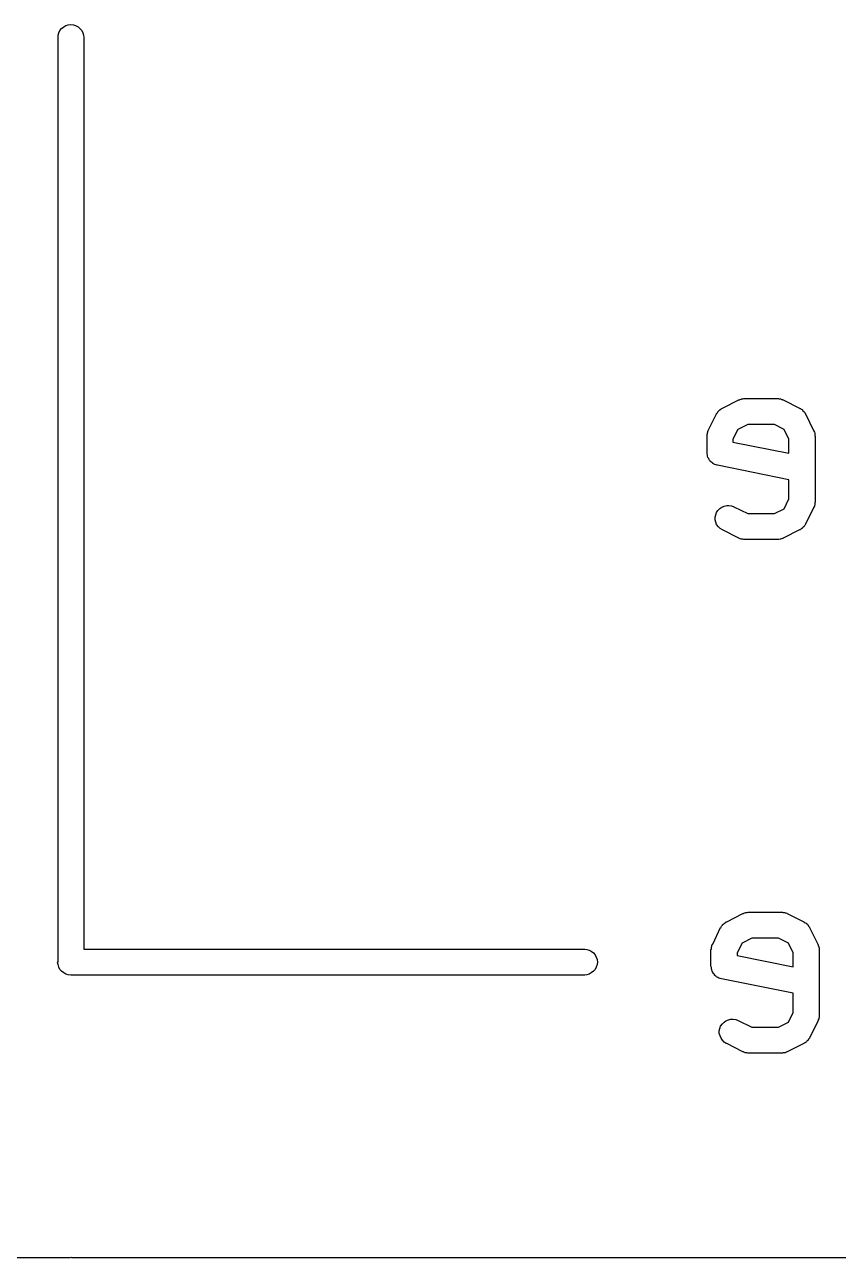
# Model space of a CAD drawing. Extents: x 1.1 to 12.4, y -6.3 to -2.3.
# Drawn here: x 11.2395 to 11.4252, y -3.1846 to -2.9033 of the extents above; entities that cross this region are included whole.
import ezdxf

# ---------------------------------------------------------------- set-up
doc = ezdxf.new("R2010")
doc.units = 0
doc.header["$MEASUREMENT"] = 0
doc.layers.add('BLACK', color=7, linetype='CONTINUOUS')

msp = doc.modelspace()

# ---------------------------------------------------------------- linework, layer by layer
at = {"layer": 'BLACK', "linetype": 'CONTINUOUS'}
for p, q in [((11.2471, -2.90567), (11.2473, -2.90512)), ((11.2473, -2.90512), (11.2475, -2.9046)), ((11.2475, -2.9046), (11.2479, -2.90415)), ((11.2479, -2.90415), (11.2484, -2.90379)), ((11.2484, -2.90379), (11.2489, -2.90351)), ((11.2489, -2.90351), (11.2494, -2.90334)), ((11.2494, -2.90334), (11.25, -2.90329)), ((11.25, -2.90329), (11.2506, -2.90334)), ((11.2506, -2.90334), (11.2511, -2.90351)), ((11.2511, -2.90351), (11.2517, -2.90379)), ((11.2517, -2.90379), (11.2521, -2.90415)), ((11.2521, -2.90415), (11.2525, -2.9046)), ((11.2525, -2.9046), (11.2528, -2.90512)), ((11.2528, -2.90512), (11.2529, -2.90567)), ((11.2471, -2.90611), (11.2471, -2.90567)), ((11.2471, -3.11705), (11.2471, -2.90611)), ((11.2529, -2.90567), (11.253, -2.90611)), ((11.253, -2.90611), (11.253, -3.11424)), ((11.3987, -2.9908), (11.4025, -2.98892)), ((11.4025, -2.9889), (11.4026, -2.98887)), ((11.4025, -2.98892), (11.4025, -2.9889)), ((11.4026, -2.98887), (11.4027, -2.98883)), ((11.4027, -2.98883), (11.4028, -2.98878)), ((11.4028, -2.98878), (11.403, -2.98871)), ((11.403, -2.98871), (11.4031, -2.98869)), ((11.4031, -2.98869), (11.4032, -2.98867)), ((11.4032, -2.98867), (11.4034, -2.98865)), ((11.4034, -2.98865), (11.4036, -2.98862)), ((11.4036, -2.98862), (11.4037, -2.98862)), ((11.4037, -2.98862), (11.4038, -2.98861)), ((11.4038, -2.98861), (11.4113, -2.98861)), ((11.4113, -2.98861), (11.4114, -2.98862)), ((11.4113, -2.98861), (11.4113, -2.98861)), ((11.4114, -2.98862), (11.4115, -2.98862)), ((11.4115, -2.98862), (11.4117, -2.98865)), ((11.4117, -2.98865), (11.4119, -2.98868)), ((11.4119, -2.98868), (11.412, -2.9887)), ((11.412, -2.9887), (11.4121, -2.98872)), ((11.4121, -2.98872), (11.4122, -2.98879)), ((11.4122, -2.98879), (11.4124, -2.98885)), ((11.4124, -2.98885), (11.4125, -2.98889)), ((11.4125, -2.98889), (11.4126, -2.98892)), ((11.4126, -2.98892), (11.4163, -2.9908)), ((11.3955, -2.99587), (11.3974, -2.99212)), ((11.3974, -2.99203), (11.3975, -2.99197)), ((11.3974, -2.99208), (11.3974, -2.99203)), ((11.3974, -2.99212), (11.3974, -2.99208)), ((11.3975, -2.99197), (11.3976, -2.99179)), ((11.3976, -2.99179), (11.3977, -2.9916)), ((11.3977, -2.9916), (11.3978, -2.99155)), ((11.3978, -2.9915), (11.398, -2.99135)), ((11.3978, -2.99155), (11.3978, -2.9915)), ((11.398, -2.99135), (11.3981, -2.99118)), ((11.3981, -2.99118), (11.3982, -2.99115)), ((11.3982, -2.9911), (11.3984, -2.99098)), ((11.3982, -2.99115), (11.3982, -2.9911)), ((11.3984, -2.99098), (11.3986, -2.99086)), ((11.3986, -2.99086), (11.3987, -2.99083)), ((11.3987, -2.99083), (11.3987, -2.9908)), ((11.4163, -2.9908), (11.4164, -2.99082)), ((11.4164, -2.99082), (11.4164, -2.99085)), ((11.4164, -2.99085), (11.4165, -2.99088)), ((11.4165, -2.99088), (11.4167, -2.99101)), ((11.4167, -2.99101), (11.4169, -2.99113)), ((11.4169, -2.99113), (11.4169, -2.99117)), ((11.4169, -2.99117), (11.417, -2.99121)), ((11.417, -2.99121), (11.4171, -2.99137)), ((11.4171, -2.99137), (11.4173, -2.99153)), ((11.4173, -2.99153), (11.4173, -2.99158)), ((11.4173, -2.99158), (11.4174, -2.99163)), ((11.4174, -2.99163), (11.4175, -2.99182)), ((11.4175, -2.99182), (11.4176, -2.99201)), ((11.4176, -2.99201), (11.4176, -2.99206)), ((11.4176, -2.99206), (11.4177, -2.99212)), ((11.4177, -2.99212), (11.4195, -2.99587)), ((11.4045, -2.99452), (11.4022, -2.99564)), ((11.4106, -2.99452), (11.4045, -2.99452)), ((11.4128, -2.99564), (11.4106, -2.99452)), ((11.3952, -2.99677), (11.3953, -2.99657)), ((11.3952, -2.99697), (11.3952, -2.99677)), ((11.3952, -2.99706), (11.3952, -2.99697)), ((11.3952, -2.99715), (11.3952, -2.99706)), ((11.3952, -2.99719), (11.3952, -2.99715)), ((11.3952, -3.00094), (11.3952, -2.99719)), ((11.3953, -2.99641), (11.3954, -2.99622)), ((11.3953, -2.99649), (11.3953, -2.99641)), ((11.3953, -2.99657), (11.3953, -2.99649)), ((11.3954, -2.99602), (11.3955, -2.99595)), ((11.3954, -2.99622), (11.3954, -2.99602)), ((11.3955, -2.99595), (11.3955, -2.99587)), ((11.4022, -2.99564), (11.4011, -2.99788)), ((11.4011, -2.99788), (11.4011, -2.99852)), ((11.4139, -2.99788), (11.4128, -2.99564)), ((11.4139, -3.00109), (11.4139, -2.99788)), ((11.4195, -2.99587), (11.4196, -2.9959)), ((11.4196, -2.9959), (11.4196, -2.99599)), ((11.4196, -2.99599), (11.4196, -2.99606)), ((11.4196, -2.99606), (11.4197, -2.99626)), ((11.4197, -2.99626), (11.4198, -2.99645)), ((11.4198, -2.99645), (11.4198, -2.99653)), ((11.4198, -2.99653), (11.4198, -2.99661)), ((11.4198, -2.99661), (11.4198, -2.99682)), ((11.4198, -2.99682), (11.4198, -2.99701)), ((11.4198, -2.99701), (11.4198, -2.9971)), ((11.4198, -2.9971), (11.4199, -2.99719)), ((11.4199, -2.99719), (11.4199, -3.01219)), ((11.3952, -3.00121), (11.3952, -3.00094)), ((11.4011, -2.99852), (11.4139, -3.00109)), ((11.3953, -3.00149), (11.3952, -3.00121)), ((11.3953, -3.0015), (11.3953, -3.00149)), ((11.3953, -3.00151), (11.3953, -3.0015)), ((11.3953, -3.00178), (11.3953, -3.00151)), ((11.3954, -3.00204), (11.3953, -3.00178)), ((11.3954, -3.00205), (11.3954, -3.00204)), ((11.3954, -3.00206), (11.3954, -3.00205)), ((11.3956, -3.00231), (11.3954, -3.00206)), ((11.3957, -3.00255), (11.3956, -3.00231)), ((11.3957, -3.00256), (11.3957, -3.00255)), ((11.3957, -3.00257), (11.3957, -3.00256)), ((11.3959, -3.00278), (11.3957, -3.00257)), ((11.396, -3.003), (11.3959, -3.00278)), ((11.396, -3.00301), (11.396, -3.003)), ((11.3961, -3.00302), (11.396, -3.00301)), ((11.3963, -3.00319), (11.3961, -3.00302)), ((11.3965, -3.00337), (11.3963, -3.00319)), ((11.3965, -3.00338), (11.3965, -3.00337)), ((11.3965, -3.00339), (11.3965, -3.00338)), ((11.3967, -3.00352), (11.3965, -3.00339)), ((11.397, -3.00365), (11.3967, -3.00352)), ((11.397, -3.00366), (11.397, -3.00365)), ((11.397, -3.00365), (11.397, -3.00365)), ((11.3973, -3.00374), (11.397, -3.00366)), ((11.3975, -3.00382), (11.3973, -3.00374)), ((11.3976, -3.00383), (11.3975, -3.00382)), ((11.4139, -3.00711), (11.3976, -3.00383)), ((11.3976, -3.00383), (11.3976, -3.00383)), ((11.3976, -3.00383), (11.3976, -3.00383)), ((11.3976, -3.00383), (11.3976, -3.00383)), ((11.4139, -3.01149), (11.4139, -3.00711)), ((11.4128, -3.01373), (11.4139, -3.01149)), ((11.4199, -3.01223), (11.4198, -3.01231)), ((11.4199, -3.01219), (11.4199, -3.01223)), ((11.3972, -3.01513), (11.3974, -3.0146)), ((11.3974, -3.0146), (11.3977, -3.01411)), ((11.3977, -3.01411), (11.3981, -3.01369)), ((11.3981, -3.01369), (11.3986, -3.01336)), ((11.3986, -3.01336), (11.3991, -3.01313)), ((11.3991, -3.01313), (11.3997, -3.013)), ((11.3997, -3.013), (11.4002, -3.01299)), ((11.4002, -3.01299), (11.4008, -3.01309)), ((11.4008, -3.01309), (11.4013, -3.01329)), ((11.4013, -3.01329), (11.4045, -3.01486)), ((11.4045, -3.01486), (11.4106, -3.01486)), ((11.4106, -3.01486), (11.4128, -3.01373)), ((11.4195, -3.01351), (11.4177, -3.01726)), ((11.4196, -3.01343), (11.4195, -3.01351)), ((11.4197, -3.01316), (11.4196, -3.01335)), ((11.4196, -3.01335), (11.4196, -3.01343)), ((11.4198, -3.01288), (11.4197, -3.01297)), ((11.4197, -3.01297), (11.4197, -3.01316)), ((11.4198, -3.01231), (11.4198, -3.0124)), ((11.4198, -3.0124), (11.4198, -3.0126)), ((11.4198, -3.0126), (11.4198, -3.0128)), ((11.4198, -3.0128), (11.4198, -3.01288)), ((11.3971, -3.0157), (11.3972, -3.01513)), ((11.3971, -3.01628), (11.3971, -3.0157)), ((11.3972, -3.01684), (11.3971, -3.01628)), ((11.3974, -3.01737), (11.3972, -3.01684)), ((11.3978, -3.01784), (11.3974, -3.01737)), ((11.3982, -3.01824), (11.3978, -3.01784)), ((11.4173, -3.01787), (11.4171, -3.01803)), ((11.4175, -3.01759), (11.4173, -3.01778)), ((11.4173, -3.01778), (11.4173, -3.01782)), ((11.4173, -3.01782), (11.4173, -3.01787)), ((11.4176, -3.0174), (11.4175, -3.01759)), ((11.4177, -3.01726), (11.4176, -3.01729)), ((11.4176, -3.01729), (11.4176, -3.01735)), ((11.4176, -3.01735), (11.4176, -3.0174)), ((11.3987, -3.01856), (11.3982, -3.01824)), ((11.3987, -3.01858), (11.3987, -3.01856)), ((11.4025, -3.02045), (11.3987, -3.01858)), ((11.4025, -3.02048), (11.4025, -3.02045)), ((11.4026, -3.02052), (11.4025, -3.02048)), ((11.4028, -3.02059), (11.4026, -3.02052)), ((11.403, -3.02066), (11.4028, -3.02059)), ((11.4031, -3.02067), (11.403, -3.02066)), ((11.4032, -3.0207), (11.4031, -3.02067)), ((11.4034, -3.02072), (11.4032, -3.0207)), ((11.4036, -3.02076), (11.4034, -3.02072)), ((11.4116, -3.02073), (11.4115, -3.02076)), ((11.4119, -3.02071), (11.4116, -3.02073)), ((11.412, -3.02067), (11.4119, -3.02068)), ((11.4119, -3.02068), (11.4119, -3.02071)), ((11.4122, -3.0206), (11.412, -3.02067)), ((11.4124, -3.02054), (11.4122, -3.0206)), ((11.4125, -3.0205), (11.4124, -3.02054)), ((11.4126, -3.02047), (11.4125, -3.0205)), ((11.4163, -3.01858), (11.4126, -3.02045)), ((11.4126, -3.02045), (11.4126, -3.02047)), ((11.4164, -3.01854), (11.4163, -3.01858)), ((11.4165, -3.01852), (11.4164, -3.01854)), ((11.4166, -3.01839), (11.4165, -3.01852)), ((11.4168, -3.01827), (11.4166, -3.01839)), ((11.4169, -3.01823), (11.4168, -3.01827)), ((11.4171, -3.01803), (11.4169, -3.01819)), ((11.4169, -3.01819), (11.4169, -3.01823)), ((11.4037, -3.02076), (11.4036, -3.02075)), ((11.4036, -3.02075), (11.4036, -3.02076)), ((11.4038, -3.02076), (11.4037, -3.02076)), ((11.4113, -3.02076), (11.4038, -3.02076)), ((11.4114, -3.02075), (11.4113, -3.02076)), ((11.4115, -3.02076), (11.4114, -3.02075)), ((11.3997, -3.10799), (11.4034, -3.10611)), ((11.4034, -3.10609), (11.4035, -3.10606)), ((11.4034, -3.10611), (11.4034, -3.10609)), ((11.4035, -3.10606), (11.4036, -3.10602)), ((11.4036, -3.10602), (11.4038, -3.10597)), ((11.4038, -3.10597), (11.404, -3.1059)), ((11.404, -3.1059), (11.4041, -3.10588)), ((11.4041, -3.10588), (11.4042, -3.10586)), ((11.4042, -3.10586), (11.4044, -3.10584)), ((11.4044, -3.10584), (11.4046, -3.10581)), ((11.4046, -3.10581), (11.4047, -3.1058)), ((11.4046, -3.10581), (11.4046, -3.10581)), ((11.4047, -3.1058), (11.4122, -3.1058)), ((11.4122, -3.1058), (11.4123, -3.1058)), ((11.4123, -3.1058), (11.4124, -3.10581)), ((11.4124, -3.10581), (11.4124, -3.10581)), ((11.4124, -3.10581), (11.4126, -3.10584)), ((11.4126, -3.10584), (11.4128, -3.10587)), ((11.4128, -3.10587), (11.4129, -3.10589)), ((11.4129, -3.10589), (11.413, -3.10591)), ((11.413, -3.10591), (11.4132, -3.10598)), ((11.4132, -3.10598), (11.4134, -3.10604)), ((11.4134, -3.10604), (11.4135, -3.10608)), ((11.4135, -3.10608), (11.4135, -3.10611)), ((11.4135, -3.10611), (11.4173, -3.10799)), ((11.3965, -3.11306), (11.3983, -3.10931)), ((11.3983, -3.10931), (11.3984, -3.10927)), ((11.3984, -3.10916), (11.3985, -3.10898)), ((11.3984, -3.10922), (11.3984, -3.10916)), ((11.3984, -3.10927), (11.3984, -3.10922)), ((11.3985, -3.10898), (11.3987, -3.10879)), ((11.3987, -3.10869), (11.3989, -3.10854)), ((11.3987, -3.10874), (11.3987, -3.10869)), ((11.3987, -3.10879), (11.3987, -3.10874)), ((11.3989, -3.10854), (11.3991, -3.10837)), ((11.3991, -3.10834), (11.3992, -3.10829)), ((11.3991, -3.10837), (11.3991, -3.10834)), ((11.3992, -3.10829), (11.3994, -3.10817)), ((11.3994, -3.10817), (11.3995, -3.10805)), ((11.3995, -3.10805), (11.3996, -3.10802)), ((11.3996, -3.10802), (11.3997, -3.10799)), ((11.4173, -3.10799), (11.4173, -3.10801)), ((11.4173, -3.10801), (11.4174, -3.10804)), ((11.4174, -3.10804), (11.4174, -3.10807)), ((11.4174, -3.10807), (11.4176, -3.1082)), ((11.4176, -3.1082), (11.4178, -3.10832)), ((11.4178, -3.10832), (11.4179, -3.10836)), ((11.4179, -3.10836), (11.4179, -3.1084)), ((11.4179, -3.1084), (11.4181, -3.10856)), ((11.4181, -3.10856), (11.4182, -3.10872)), ((11.4182, -3.10872), (11.4183, -3.10877)), ((11.4183, -3.10877), (11.4183, -3.10882)), ((11.4183, -3.10882), (11.4184, -3.10901)), ((11.4184, -3.10901), (11.4186, -3.1092)), ((11.4186, -3.1092), (11.4186, -3.10925)), ((11.4186, -3.10925), (11.4186, -3.10931)), ((11.4186, -3.10931), (11.4205, -3.11306)), ((11.3963, -3.11341), (11.3964, -3.11321)), ((11.3963, -3.1136), (11.3963, -3.11341)), ((11.3964, -3.11314), (11.3965, -3.11306)), ((11.3964, -3.11321), (11.3964, -3.11314)), ((11.4032, -3.11283), (11.4021, -3.11508)), ((11.4054, -3.11171), (11.4032, -3.11283)), ((11.4115, -3.11171), (11.4054, -3.11171)), ((11.4138, -3.11283), (11.4115, -3.11171)), ((11.4149, -3.11508), (11.4138, -3.11283)), ((11.4205, -3.11306), (11.4205, -3.11309)), ((11.4205, -3.11309), (11.4205, -3.11318)), ((11.4205, -3.11318), (11.4206, -3.11325)), ((11.4206, -3.11325), (11.4206, -3.11345)), ((11.4206, -3.11345), (11.4207, -3.11364)), ((11.253, -3.11424), (11.3673, -3.11424)), ((11.3673, -3.11424), (11.3678, -3.11428)), ((11.3678, -3.11428), (11.3683, -3.11445)), ((11.3683, -3.11445), (11.3688, -3.11472)), ((11.3688, -3.11472), (11.3693, -3.11509)), ((11.3693, -3.11509), (11.3697, -3.11554)), ((11.3697, -3.11554), (11.3699, -3.11605)), ((11.3699, -3.11605), (11.3701, -3.11661)), ((11.3961, -3.11434), (11.3962, -3.11425)), ((11.3961, -3.11438), (11.3961, -3.11434)), ((11.3961, -3.11813), (11.3961, -3.11438)), ((11.3962, -3.11368), (11.3963, -3.1136)), ((11.3962, -3.11376), (11.3962, -3.11368)), ((11.3962, -3.11396), (11.3962, -3.11376)), ((11.3962, -3.11416), (11.3962, -3.11396)), ((11.3962, -3.11425), (11.3962, -3.11416)), ((11.4021, -3.11508), (11.4021, -3.11571)), ((11.4021, -3.11571), (11.4149, -3.11828)), ((11.4149, -3.11828), (11.4149, -3.11508)), ((11.4207, -3.11364), (11.4207, -3.11372)), ((11.4207, -3.11372), (11.4207, -3.1138)), ((11.4207, -3.1138), (11.4208, -3.11401)), ((11.4208, -3.11401), (11.4208, -3.1142)), ((11.4208, -3.1142), (11.4208, -3.11429)), ((11.4208, -3.11429), (11.4208, -3.11438)), ((11.4208, -3.11438), (11.4208, -3.12938)), ((11.247, -3.11719), (11.2471, -3.11705)), ((11.2471, -3.11777), (11.247, -3.11719)), ((11.2473, -3.11833), (11.2471, -3.11777)), ((11.2475, -3.11884), (11.2473, -3.11833)), ((11.2479, -3.11924), (11.2475, -3.11884)), ((11.3697, -3.11884), (11.3693, -3.11929)), ((11.3699, -3.11833), (11.3697, -3.11884)), ((11.3701, -3.11777), (11.3699, -3.11833)), ((11.3701, -3.11661), (11.3702, -3.11719)), ((11.3702, -3.11719), (11.3701, -3.11777)), ((11.3962, -3.1184), (11.3961, -3.11813)), ((11.3962, -3.11868), (11.3962, -3.1184)), ((11.3962, -3.11869), (11.3962, -3.11868)), ((11.3962, -3.1187), (11.3962, -3.11869)), ((11.3963, -3.11897), (11.3962, -3.1187)), ((11.3964, -3.11923), (11.3963, -3.11897)), ((11.2479, -3.11929), (11.2479, -3.11924)), ((11.2484, -3.11966), (11.2479, -3.11929)), ((11.2489, -3.11993), (11.2484, -3.11966)), ((11.2494, -3.1201), (11.2489, -3.11993)), ((11.25, -3.12016), (11.2494, -3.1201)), ((11.2502, -3.12014), (11.25, -3.12016)), ((11.3673, -3.12014), (11.2502, -3.12014)), ((11.3678, -3.1201), (11.3673, -3.12014)), ((11.3683, -3.11993), (11.3678, -3.1201)), ((11.3688, -3.11966), (11.3683, -3.11993)), ((11.3693, -3.11929), (11.3688, -3.11966)), ((11.3964, -3.11924), (11.3964, -3.11923)), ((11.3964, -3.11925), (11.3964, -3.11924)), ((11.3965, -3.1195), (11.3964, -3.11925)), ((11.3966, -3.11974), (11.3965, -3.1195)), ((11.3966, -3.11975), (11.3966, -3.11974)), ((11.3966, -3.11976), (11.3966, -3.11975)), ((11.3968, -3.11997), (11.3966, -3.11976)), ((11.397, -3.12019), (11.3968, -3.11997)), ((11.397, -3.1202), (11.397, -3.12019)), ((11.397, -3.12021), (11.397, -3.1202)), ((11.3972, -3.12038), (11.397, -3.12021)), ((11.3974, -3.12056), (11.3972, -3.12038)), ((11.3974, -3.12057), (11.3974, -3.12056)), ((11.3974, -3.12058), (11.3974, -3.12057)), ((11.3977, -3.12071), (11.3974, -3.12058)), ((11.3979, -3.12084), (11.3977, -3.12071)), ((11.398, -3.12085), (11.3979, -3.12084)), ((11.3979, -3.12084), (11.3979, -3.12084)), ((11.3982, -3.12093), (11.398, -3.12085)), ((11.3985, -3.12101), (11.3982, -3.12093)), ((11.3985, -3.12102), (11.3985, -3.12101)), ((11.4149, -3.1243), (11.3985, -3.12102)), ((11.3985, -3.12102), (11.3985, -3.12102)), ((11.3985, -3.12102), (11.3985, -3.12102)), ((11.3985, -3.12102), (11.3985, -3.12102)), ((11.4149, -3.12868), (11.4149, -3.1243)), ((11.3995, -3.13055), (11.4001, -3.13032)), ((11.4001, -3.13032), (11.4006, -3.1302)), ((11.4006, -3.1302), (11.4012, -3.13018)), ((11.4012, -3.13018), (11.4018, -3.13028)), ((11.4018, -3.13028), (11.4023, -3.13048)), ((11.4138, -3.13092), (11.4149, -3.12868)), ((11.4207, -3.13016), (11.4206, -3.13035)), ((11.4206, -3.13035), (11.4206, -3.13054)), ((11.4208, -3.12979), (11.4207, -3.12999)), ((11.4207, -3.12999), (11.4207, -3.13007)), ((11.4207, -3.13007), (11.4207, -3.13016)), ((11.4208, -3.12938), (11.4208, -3.12942)), ((11.4208, -3.12942), (11.4208, -3.1295)), ((11.4208, -3.1295), (11.4208, -3.12959)), ((11.4208, -3.12959), (11.4208, -3.12979)), ((11.398, -3.13289), (11.3981, -3.13232)), ((11.398, -3.13347), (11.398, -3.13289)), ((11.3981, -3.13232), (11.3983, -3.13179)), ((11.3983, -3.13179), (11.3987, -3.1313)), ((11.3987, -3.1313), (11.3991, -3.13088)), ((11.3991, -3.13088), (11.3995, -3.13055)), ((11.4023, -3.13048), (11.4054, -3.13205)), ((11.4054, -3.13205), (11.4115, -3.13205)), ((11.4115, -3.13205), (11.4138, -3.13092)), ((11.4205, -3.1307), (11.4186, -3.13445)), ((11.4206, -3.13054), (11.4205, -3.13062)), ((11.4205, -3.13062), (11.4205, -3.1307)), ((11.3982, -3.13403), (11.398, -3.13347)), ((11.3984, -3.13456), (11.3982, -3.13403)), ((11.3987, -3.13503), (11.3984, -3.13456)), ((11.3991, -3.13543), (11.3987, -3.13503)), ((11.3996, -3.13575), (11.3991, -3.13543)), ((11.3997, -3.13577), (11.3996, -3.13575)), ((11.4034, -3.13764), (11.3997, -3.13577)), ((11.4173, -3.13577), (11.4135, -3.13764)), ((11.4174, -3.13571), (11.4173, -3.13573)), ((11.4173, -3.13573), (11.4173, -3.13577)), ((11.4176, -3.13558), (11.4174, -3.13571)), ((11.4178, -3.13546), (11.4176, -3.13558)), ((11.4179, -3.13538), (11.4178, -3.13542)), ((11.4178, -3.13542), (11.4178, -3.13546)), ((11.418, -3.13522), (11.4179, -3.13538)), ((11.4182, -3.13506), (11.418, -3.13522)), ((11.4183, -3.13497), (11.4182, -3.13501)), ((11.4182, -3.13501), (11.4182, -3.13506)), ((11.4184, -3.13478), (11.4183, -3.13497)), ((11.4185, -3.13459), (11.4184, -3.13478)), ((11.4186, -3.13454), (11.4185, -3.13459)), ((11.4186, -3.13445), (11.4186, -3.13448)), ((11.4186, -3.13448), (11.4186, -3.13454)), ((11.4035, -3.13767), (11.4034, -3.13764)), ((11.4036, -3.13771), (11.4035, -3.13767)), ((11.4038, -3.13778), (11.4036, -3.13771)), ((11.4039, -3.13785), (11.4038, -3.13778)), ((11.404, -3.13786), (11.4039, -3.13785)), ((11.4041, -3.13789), (11.404, -3.13786)), ((11.4043, -3.13791), (11.4041, -3.13789)), ((11.4045, -3.13795), (11.4043, -3.13791)), ((11.4046, -3.13794), (11.4045, -3.13795)), ((11.4047, -3.13795), (11.4046, -3.13794)), ((11.4122, -3.13795), (11.4047, -3.13795)), ((11.4047, -3.13795), (11.4047, -3.13795)), ((11.4123, -3.13794), (11.4122, -3.13795)), ((11.4124, -3.13795), (11.4123, -3.13794)), ((11.4126, -3.13792), (11.4124, -3.13795)), ((11.4128, -3.1379), (11.4126, -3.13792)), ((11.4129, -3.13787), (11.4128, -3.1379)), ((11.413, -3.13786), (11.4129, -3.13787)), ((11.4132, -3.13779), (11.413, -3.13786)), ((11.4133, -3.13773), (11.4132, -3.13779)), ((11.4134, -3.13769), (11.4133, -3.13773)), ((11.4135, -3.13766), (11.4134, -3.13769)), ((11.4135, -3.13764), (11.4135, -3.13766)), ((10.878, -3.18455), (11.2499, -3.18455)), ((11.2499, -3.18455), (11.25, -3.18454)), ((11.25, -3.18454), (11.2502, -3.18455)), ((11.2502, -3.18455), (11.6221, -3.18455))]:
    msp.add_line(p, q, dxfattribs=at)

doc.saveas('drawing.dxf')
